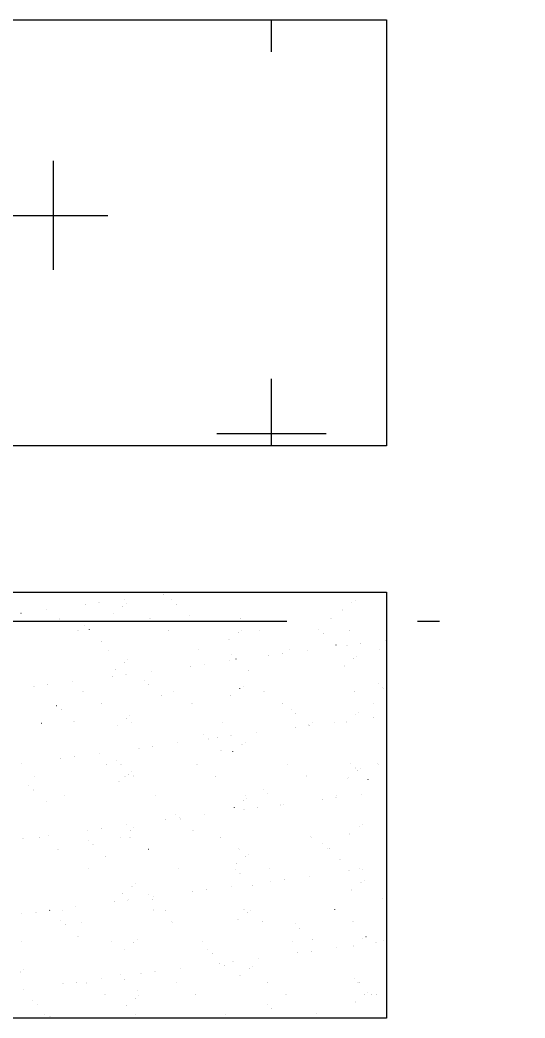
# Model space of a CAD drawing. Extents: x -120222 to -41942, y -19134 to 30932.
# Drawn here: x -66846 to -66405, y 23388 to 24260 of the extents above; entities that cross this region are included whole.
import ezdxf

# ---------------------------------------------------------------- set-up
doc = ezdxf.new("R2010")
doc.units = 0
doc.header["$LTSCALE"] = 150
doc.header["$MEASUREMENT"] = 0
doc.linetypes.add('ISO-10______', pattern=[4.699, 3.048, -0.762, 0.127, -0.762])
doc.layers.get('0').update_dxf_attribs({"linetype": 'CONTINUOUS'})
doc.layers.add('__', color=7, linetype='CONTINUOUS')
doc.layers.add('____B', color=7, linetype='CONTINUOUS')

# ---------------------------------------------------------------- blocks, each defined once
blk = doc.blocks.new('*X626')
at = {"color": 8, "linetype": 'Continuous'}
for p, q in [((-73442.17, 19683.78), (-73442.17, 19711.67)), ((-73061.17, 19683.78), (-73061.17, 19711.67)), ((-73632.67, 19493.28), (-73632.67, 19588.53)), ((-73251.67, 19493.28), (-73251.67, 19588.53)), ((-73680.29, 19540.9), (-73585.04, 19540.9)), ((-73299.29, 19540.9), (-73204.04, 19540.9)), ((-73442.17, 19339.5), (-73442.17, 19398.03)), ((-73061.17, 19339.5), (-73061.17, 19398.03)), ((-73489.79, 19350.4), (-73394.54, 19350.4)), ((-73108.79, 19350.4), (-73013.54, 19350.4))]:
    blk.add_line(p, q, dxfattribs=at)
blk = doc.blocks.new('*X627')
at = {"color": 8, "linetype": 'Continuous'}
for p, q in [((-73189.7, 19205.27), (-73189.69, 19205.27)), ((-73155.55, 19209.76), (-73155.55, 19209.76)), ((-73155.3, 19209.79), (-73155.29, 19209.8)), ((-73143.54, 19211.34), (-73143.53, 19211.34)), ((-73143.29, 19211.38), (-73143.28, 19211.38)), ((-73223.93, 19200.76), (-73223.92, 19200.76)), ((-73223.67, 19200.79), (-73223.66, 19200.79)), ((-73211.91, 19202.34), (-73211.9, 19202.34)), ((-73211.66, 19202.37), (-73211.65, 19202.38)), ((-73191.13, 19199.22), (-73191.12, 19199.23)), ((-73190.93, 19199.38), (-73190.92, 19199.38)), ((-73188.27, 19201.42), (-73188.26, 19201.42)), ((-73148.21, 19204.81), (-73148.2, 19204.8)), ((-73144.24, 19201.17), (-73144.23, 19201.17)), ((-73144.05, 19201), (-73144.04, 19200.99)), ((-72991.06, 19202.23), (-72991.05, 19202.24)), ((-72990.86, 19202.38), (-72990.85, 19202.39)), ((-72988.2, 19204.43), (-72988.19, 19204.43)), ((-73280.28, 19193.34), (-73280.27, 19193.34)), ((-73280.03, 19193.37), (-73280.02, 19193.38)), ((-73258.07, 19196.26), (-73258.06, 19196.27)), ((-73246.52, 19188.33), (-73246.51, 19188.32)), ((-73246.3, 19188.19), (-73246.3, 19188.19)), ((-73199.29, 19192.96), (-73199.28, 19192.97)), ((-73199.09, 19193.11), (-73199.08, 19193.12)), ((-73167.42, 19188.47), (-73167.41, 19188.47)), ((-73167.2, 19188.34), (-73167.2, 19188.33)), ((-73133.23, 19191.08), (-73133.22, 19191.08)), ((-73133.04, 19190.91), (-73133.03, 19190.9)), ((-73088.32, 19188.62), (-73088.31, 19188.61)), ((-73088.11, 19188.48), (-73088.1, 19188.47)), ((-73009.22, 19188.76), (-73009.21, 19188.75)), ((-73009.01, 19188.62), (-73009, 19188.62)), ((-72999.22, 19195.97), (-72999.22, 19195.97)), ((-72999.02, 19196.12), (-72999.01, 19196.13)), ((-73224.56, 19182.52), (-73224.56, 19182.51)), ((-73019.79, 19179.4), (-73019.78, 19179.39)), ((-73230.24, 19177.96), (-73230.23, 19177.95)), ((-73230.02, 19177.82), (-73230.01, 19177.81)), ((-73220.59, 19178.88), (-73220.59, 19178.87)), ((-73220.41, 19178.71), (-73220.4, 19178.7)), ((-73151.14, 19178.1), (-73151.13, 19178.09)), ((-73150.92, 19177.96), (-73150.92, 19177.96)), ((-73090.3, 19176.26), (-73090.29, 19176.26)), ((-73090.09, 19176.41), (-73090.09, 19176.42)), ((-73087.43, 19178.45), (-73087.43, 19178.46)), ((-73072.04, 19178.24), (-73072.03, 19178.24)), ((-73071.82, 19178.11), (-73071.82, 19178.1)), ((-73015.82, 19175.76), (-73015.81, 19175.75)), ((-73015.63, 19175.59), (-73015.63, 19175.58)), ((-72992.94, 19178.39), (-72992.93, 19178.38)), ((-72992.73, 19178.25), (-72992.72, 19178.25)), ((-73209.58, 19168.79), (-73209.57, 19168.78)), ((-73209.39, 19168.62), (-73209.39, 19168.61)), ((-73098.46, 19169.99), (-73098.45, 19170)), ((-73098.25, 19170.15), (-73098.25, 19170.15)), ((-73004.81, 19165.67), (-73004.8, 19165.66)), ((-73004.62, 19165.5), (-73004.62, 19165.49)), ((-72995.39, 19165.08), (-72995.38, 19165.08)), ((-72995.14, 19165.12), (-72995.13, 19165.12)), ((-72983.38, 19166.66), (-72983.37, 19166.67)), ((-72983.13, 19166.7), (-72983.12, 19166.7)), ((-72961.17, 19169.59), (-72961.16, 19169.59)), ((-73203.67, 19161.03), (-73203.67, 19161.03)), ((-73124.57, 19161.18), (-73124.57, 19161.17)), ((-73096.15, 19157.11), (-73096.14, 19157.1)), ((-73092.18, 19153.47), (-73092.17, 19153.46)), ((-73091.99, 19153.3), (-73091.98, 19153.29)), ((-73063.77, 19156.08), (-73063.76, 19156.08)), ((-73063.51, 19156.11), (-73063.5, 19156.12)), ((-73051.75, 19157.66), (-73051.74, 19157.66)), ((-73051.5, 19157.7), (-73051.49, 19157.7)), ((-73045.48, 19161.32), (-73045.47, 19161.32)), ((-73029.54, 19160.59), (-73029.53, 19160.59)), ((-72989.46, 19153.29), (-72989.45, 19153.29)), ((-72989.26, 19153.44), (-72989.25, 19153.45)), ((-72986.6, 19155.48), (-72986.59, 19155.49)), ((-72966.38, 19161.46), (-72966.37, 19161.46)), ((-73197.49, 19144.17), (-73197.48, 19144.18)), ((-73189.53, 19150.28), (-73189.52, 19150.29)), ((-73189.33, 19150.43), (-73189.32, 19150.44)), ((-73186.67, 19152.48), (-73186.66, 19152.48)), ((-73132.14, 19147.08), (-73132.13, 19147.08)), ((-73131.88, 19147.11), (-73131.87, 19147.11)), ((-73120.12, 19148.66), (-73120.11, 19148.66)), ((-73119.87, 19148.69), (-73119.86, 19148.7)), ((-73097.91, 19151.59), (-73097.9, 19151.59)), ((-72997.62, 19147.03), (-72997.62, 19147.03)), ((-72997.42, 19147.18), (-72997.41, 19147.19)), ((-73200.51, 19138.08), (-73200.5, 19138.08)), ((-73200.26, 19138.11), (-73200.25, 19138.11)), ((-73197.69, 19144.02), (-73197.68, 19144.02)), ((-73188.5, 19139.66), (-73188.49, 19139.66)), ((-73188.24, 19139.69), (-73188.23, 19139.69)), ((-73166.28, 19142.58), (-73166.27, 19142.59)), ((-73081.17, 19143.38), (-73081.16, 19143.37)), ((-73080.98, 19143.21), (-73080.97, 19143.2)), ((-73268.88, 19129.08), (-73268.87, 19129.08)), ((-73268.63, 19129.11), (-73268.62, 19129.11)), ((-73256.87, 19130.66), (-73256.86, 19130.66)), ((-73256.61, 19130.69), (-73256.6, 19130.69)), ((-73234.66, 19133.58), (-73234.65, 19133.58)), ((-73172.5, 19134.81), (-73172.5, 19134.81)), ((-73168.53, 19131.18), (-73168.53, 19131.17)), ((-73168.35, 19131), (-73168.34, 19131)), ((-73088.7, 19127.31), (-73088.69, 19127.32)), ((-73088.49, 19127.47), (-73088.49, 19127.47)), ((-73085.83, 19129.51), (-73085.83, 19129.52)), ((-72967.73, 19131.69), (-72967.72, 19131.69)), ((-72963.76, 19128.06), (-72963.75, 19128.05)), ((-72963.57, 19127.88), (-72963.57, 19127.88)), ((-73226, 19124.72), (-73226, 19124.72)), ((-73225.79, 19124.59), (-73225.78, 19124.58)), ((-73157.52, 19121.09), (-73157.51, 19121.08)), ((-73157.33, 19120.91), (-73157.33, 19120.91)), ((-73146.91, 19124.87), (-73146.9, 19124.86)), ((-73146.69, 19124.73), (-73146.68, 19124.73)), ((-73096.86, 19121.05), (-73096.85, 19121.06)), ((-73096.65, 19121.21), (-73096.65, 19121.21)), ((-73067.81, 19125.01), (-73067.8, 19125.01)), ((-73067.59, 19124.88), (-73067.58, 19124.87)), ((-72988.71, 19125.16), (-72988.7, 19125.15)), ((-72988.49, 19125.02), (-72988.48, 19125.01)), ((-73248.86, 19112.52), (-73248.85, 19112.51)), ((-73209.72, 19114.35), (-73209.72, 19114.35)), ((-73209.51, 19114.22), (-73209.5, 19114.21)), ((-73130.62, 19114.5), (-73130.62, 19114.49)), ((-73130.41, 19114.36), (-73130.4, 19114.35)), ((-73051.52, 19114.64), (-73051.52, 19114.63)), ((-73051.31, 19114.5), (-73051.3, 19114.5)), ((-73044.09, 19109.4), (-73044.08, 19109.39)), ((-72972.43, 19114.78), (-72972.42, 19114.78)), ((-72972.21, 19114.65), (-72972.2, 19114.64)), ((-73244.89, 19108.88), (-73244.88, 19108.88)), ((-73244.7, 19108.71), (-73244.69, 19108.7)), ((-73187.93, 19101.34), (-73187.92, 19101.35)), ((-73187.73, 19101.49), (-73187.72, 19101.5)), ((-73185.07, 19103.53), (-73185.06, 19103.54)), ((-73040.12, 19105.76), (-73040.11, 19105.76)), ((-73039.93, 19105.59), (-73039.92, 19105.59)), ((-72987.86, 19104.35), (-72987.85, 19104.35)), ((-72987.66, 19104.5), (-72987.65, 19104.51)), ((-72985, 19106.54), (-72984.99, 19106.55)), ((-72971.98, 19102.4), (-72971.97, 19102.4)), ((-72971.72, 19102.43), (-72971.71, 19102.44)), ((-73262.26, 19097.29), (-73262.25, 19097.28)), ((-73233.88, 19098.79), (-73233.87, 19098.79)), ((-73233.69, 19098.62), (-73233.68, 19098.61)), ((-73196.09, 19095.08), (-73196.08, 19095.08)), ((-73195.89, 19095.23), (-73195.88, 19095.24)), ((-73183.16, 19097.43), (-73183.15, 19097.42)), ((-73104.06, 19097.57), (-73104.05, 19097.57)), ((-73040.35, 19093.4), (-73040.34, 19093.4)), ((-73040.09, 19093.43), (-73040.08, 19093.43)), ((-73029.1, 19095.67), (-73029.1, 19095.67)), ((-73028.92, 19095.5), (-73028.91, 19095.5)), ((-73028.33, 19094.98), (-73028.32, 19094.98)), ((-73028.08, 19095.01), (-73028.07, 19095.02)), ((-73024.96, 19097.72), (-73024.95, 19097.71)), ((-73006.12, 19097.91), (-73006.11, 19097.91)), ((-72996.02, 19098.08), (-72996.02, 19098.09)), ((-72995.82, 19098.24), (-72995.81, 19098.25)), ((-73120.44, 19087.11), (-73120.43, 19087.1)), ((-73116.47, 19083.47), (-73116.46, 19083.46)), ((-73116.28, 19083.3), (-73116.28, 19083.29)), ((-73108.72, 19084.4), (-73108.71, 19084.4)), ((-73108.47, 19084.43), (-73108.46, 19084.43)), ((-73096.71, 19085.98), (-73096.7, 19085.98)), ((-73096.45, 19086.01), (-73096.44, 19086.01)), ((-73074.49, 19088.9), (-73074.48, 19088.91)), ((-73177.09, 19075.4), (-73177.08, 19075.4)), ((-73176.84, 19075.43), (-73176.83, 19075.43)), ((-73165.08, 19076.98), (-73165.07, 19076.98)), ((-73164.82, 19077.01), (-73164.81, 19077.01)), ((-73142.87, 19079.9), (-73142.86, 19079.9)), ((-73087.1, 19078.37), (-73087.09, 19078.38)), ((-73086.89, 19078.53), (-73086.89, 19078.53)), ((-73084.23, 19080.57), (-73084.23, 19080.57)), ((-73245.46, 19066.4), (-73245.45, 19066.4)), ((-73245.21, 19066.43), (-73245.2, 19066.43)), ((-73233.45, 19067.98), (-73233.44, 19067.98)), ((-73233.2, 19068.01), (-73233.19, 19068.01)), ((-73211.24, 19070.9), (-73211.23, 19070.9)), ((-73105.46, 19073.38), (-73105.45, 19073.37)), ((-73105.27, 19073.21), (-73105.27, 19073.2)), ((-73095.26, 19072.11), (-73095.25, 19072.12)), ((-73095.05, 19072.26), (-73095.05, 19072.27)), ((-73279.61, 19061.9), (-73279.6, 19061.9)), ((-73205.49, 19061.12), (-73205.48, 19061.11)), ((-73205.28, 19060.98), (-73205.27, 19060.98)), ((-73196.8, 19064.82), (-73196.79, 19064.81)), ((-73192.83, 19061.18), (-73192.82, 19061.17)), ((-73192.64, 19061.01), (-73192.63, 19061)), ((-73126.39, 19061.26), (-73126.38, 19061.26)), ((-73126.18, 19061.13), (-73126.17, 19061.12)), ((-73047.29, 19061.41), (-73047.28, 19061.4)), ((-73047.08, 19061.27), (-73047.07, 19061.27)), ((-72992.03, 19061.7), (-72992.02, 19061.69)), ((-72988.06, 19058.06), (-72988.05, 19058.05)), ((-72987.87, 19057.89), (-72987.86, 19057.88)), ((-72983.4, 19057.6), (-72983.39, 19057.61)), ((-72968.19, 19061.55), (-72968.18, 19061.55)), ((-72967.98, 19061.41), (-72967.97, 19061.41)), ((-73268.31, 19050.6), (-73268.3, 19050.6)), ((-73268.09, 19050.47), (-73268.09, 19050.46)), ((-73189.21, 19050.75), (-73189.2, 19050.74)), ((-73189, 19050.61), (-73188.99, 19050.61)), ((-73186.33, 19052.4), (-73186.32, 19052.4)), ((-73186.13, 19052.55), (-73186.12, 19052.56)), ((-73183.47, 19054.59), (-73183.46, 19054.6)), ((-73181.82, 19051.09), (-73181.81, 19051.08)), ((-73181.63, 19050.92), (-73181.62, 19050.91)), ((-73110.11, 19050.89), (-73110.1, 19050.89)), ((-73109.9, 19050.76), (-73109.89, 19050.75)), ((-73031.01, 19051.04), (-73031, 19051.03)), ((-73030.8, 19050.9), (-73030.79, 19050.89)), ((-72994.42, 19049.14), (-72994.42, 19049.15)), ((-72994.22, 19049.3), (-72994.21, 19049.3)), ((-72986.26, 19055.41), (-72986.25, 19055.41)), ((-72986.06, 19055.56), (-72986.05, 19055.57)), ((-73273.15, 19042.52), (-73273.15, 19042.52)), ((-73194.49, 19046.14), (-73194.48, 19046.14)), ((-73194.29, 19046.29), (-73194.28, 19046.3)), ((-72977.04, 19047.97), (-72977.04, 19047.96)), ((-72976.86, 19047.8), (-72976.85, 19047.79)), ((-73269.18, 19038.88), (-73269.18, 19038.88)), ((-73269, 19038.71), (-73268.99, 19038.71)), ((-73241.75, 19033.68), (-73241.74, 19033.68)), ((-73162.65, 19033.83), (-73162.64, 19033.82)), ((-73083.55, 19033.97), (-73083.54, 19033.96)), ((-73082.63, 19031.63), (-73082.63, 19031.63)), ((-73068.38, 19039.4), (-73068.37, 19039.4)), ((-73064.41, 19035.77), (-73064.4, 19035.76)), ((-73064.22, 19035.59), (-73064.22, 19035.59)), ((-73004.92, 19032.3), (-73004.91, 19032.3)), ((-73004.66, 19032.33), (-73004.65, 19032.33)), ((-73004.45, 19034.11), (-73004.44, 19034.11)), ((-72982.7, 19035.22), (-72982.69, 19035.23)), ((-73258.17, 19028.79), (-73258.16, 19028.79)), ((-73257.98, 19028.62), (-73257.98, 19028.62)), ((-73093.66, 19023.17), (-73093.65, 19023.17)), ((-73093.45, 19023.32), (-73093.45, 19023.33)), ((-73085.5, 19029.43), (-73085.49, 19029.44)), ((-73085.29, 19029.59), (-73085.29, 19029.59)), ((-73073.29, 19023.3), (-73073.28, 19023.3)), ((-73073.03, 19023.33), (-73073.02, 19023.33)), ((-73053.4, 19025.68), (-73053.39, 19025.67)), ((-73053.21, 19025.5), (-73053.21, 19025.5)), ((-73051.08, 19026.22), (-73051.07, 19026.22)), ((-73016.93, 19030.72), (-73016.92, 19030.72)), ((-73016.68, 19030.75), (-73016.67, 19030.75)), ((-73144.74, 19017.11), (-73144.73, 19017.1)), ((-73141.66, 19014.3), (-73141.65, 19014.3)), ((-73141.41, 19014.33), (-73141.4, 19014.33)), ((-73140.77, 19013.47), (-73140.76, 19013.47)), ((-73119.45, 19017.22), (-73119.44, 19017.22)), ((-73085.3, 19021.72), (-73085.29, 19021.72)), ((-73085.05, 19021.75), (-73085.04, 19021.75)), ((-73210.03, 19005.3), (-73210.02, 19005.3)), ((-73209.78, 19005.33), (-73209.77, 19005.33)), ((-73187.82, 19008.22), (-73187.81, 19008.22)), ((-73181.87, 19005.65), (-73181.86, 19005.66)), ((-73153.67, 19012.72), (-73153.66, 19012.72)), ((-73153.42, 19012.75), (-73153.41, 19012.75)), ((-73140.58, 19013.3), (-73140.57, 19013.29)), ((-72984.66, 19006.46), (-72984.65, 19006.47)), ((-72984.46, 19006.62), (-72984.45, 19006.63)), ((-72981.8, 19008.66), (-72981.79, 19008.67)), ((-73278.4, 18996.3), (-73278.39, 18996.3)), ((-73278.15, 18996.33), (-73278.14, 18996.33)), ((-73264.08, 18997.37), (-73264.07, 18997.37)), ((-73263.86, 18997.24), (-73263.85, 18997.23)), ((-73256.19, 18999.22), (-73256.18, 18999.22)), ((-73222.04, 19003.72), (-73222.03, 19003.72)), ((-73221.79, 19003.75), (-73221.78, 19003.75)), ((-73192.89, 18997.19), (-73192.88, 18997.2)), ((-73192.69, 18997.35), (-73192.68, 18997.35)), ((-73184.98, 18997.52), (-73184.97, 18997.51)), ((-73184.76, 18997.38), (-73184.75, 18997.37)), ((-73184.73, 19003.46), (-73184.72, 19003.46)), ((-73184.53, 19003.61), (-73184.52, 19003.62)), ((-73129.76, 19003.38), (-73129.75, 19003.38)), ((-73129.57, 19003.21), (-73129.56, 19003.2)), ((-73105.88, 18997.66), (-73105.87, 18997.65)), ((-73105.66, 18997.52), (-73105.65, 18997.52)), ((-73026.78, 18997.8), (-73026.77, 18997.8)), ((-73026.56, 18997.67), (-73026.56, 18997.66)), ((-72992.82, 19000.2), (-72992.82, 19000.21)), ((-72992.62, 19000.36), (-72992.61, 19000.36)), ((-73221.09, 18994.82), (-73221.09, 18994.81)), ((-73217.12, 18991.18), (-73217.12, 18991.17)), ((-73216.94, 18991.01), (-73216.93, 18991)), ((-73089.6, 18987.29), (-73089.59, 18987.28)), ((-73016.32, 18991.7), (-73016.31, 18991.69)), ((-73012.35, 18988.06), (-73012.34, 18988.05)), ((-73012.16, 18987.89), (-73012.16, 18987.88)), ((-73010.5, 18987.43), (-73010.49, 18987.43)), ((-73010.28, 18987.29), (-73010.27, 18987.29)), ((-73247.8, 18987), (-73247.79, 18986.99)), ((-73247.58, 18986.86), (-73247.57, 18986.86)), ((-73206.11, 18981.09), (-73206.1, 18981.08)), ((-73205.92, 18980.92), (-73205.92, 18980.91)), ((-73168.7, 18987.14), (-73168.69, 18987.14)), ((-73168.48, 18987.01), (-73168.47, 18987)), ((-73089.38, 18987.15), (-73089.37, 18987.15)), ((-73083.9, 18980.49), (-73083.89, 18980.5)), ((-73083.69, 18980.64), (-73083.69, 18980.65)), ((-73081.03, 18982.69), (-73081.03, 18982.69)), ((-73221.23, 18970.08), (-73221.22, 18970.07)), ((-73142.13, 18970.22), (-73142.12, 18970.22)), ((-73092.06, 18974.23), (-73092.05, 18974.23)), ((-73091.85, 18974.38), (-73091.85, 18974.39)), ((-73063.03, 18970.36), (-73063.02, 18970.36)), ((-73001.34, 18977.97), (-73001.33, 18977.96)), ((-73001.15, 18977.8), (-73001.14, 18977.79)), ((-72983.93, 18970.51), (-72983.93, 18970.5)), ((-73092.68, 18969.41), (-73092.67, 18969.4)), ((-73088.71, 18965.77), (-73088.7, 18965.76)), ((-73088.52, 18965.6), (-73088.51, 18965.59)), ((-73027.66, 18963.54), (-73027.65, 18963.54)), ((-72993.51, 18968.04), (-72993.5, 18968.04)), ((-72993.26, 18968.07), (-72993.25, 18968.07)), ((-72981.5, 18969.62), (-72981.49, 18969.62)), ((-72981.25, 18969.65), (-72981.24, 18969.65)), ((-73183.13, 18954.52), (-73183.12, 18954.52)), ((-73182.93, 18954.67), (-73182.92, 18954.68)), ((-73180.27, 18956.71), (-73180.26, 18956.72)), ((-73096.03, 18954.54), (-73096.02, 18954.54)), ((-73077.69, 18955.68), (-73077.69, 18955.67)), ((-73077.51, 18955.51), (-73077.5, 18955.5)), ((-73061.88, 18959.04), (-73061.87, 18959.04)), ((-73061.63, 18959.07), (-73061.62, 18959.07)), ((-73049.87, 18960.62), (-73049.86, 18960.62)), ((-73049.62, 18960.65), (-73049.61, 18960.65)), ((-72983.06, 18957.52), (-72983.05, 18957.53)), ((-72982.86, 18957.68), (-72982.85, 18957.68)), ((-72980.2, 18959.72), (-72980.19, 18959.72)), ((-73191.29, 18948.25), (-73191.28, 18948.26)), ((-73191.09, 18948.41), (-73191.08, 18948.41)), ((-73169.03, 18947.11), (-73169.02, 18947.11)), ((-73164.4, 18945.54), (-73164.39, 18945.54)), ((-73130.25, 18950.04), (-73130.24, 18950.04)), ((-73130, 18950.07), (-73129.99, 18950.07)), ((-73118.24, 18951.62), (-73118.23, 18951.62)), ((-73117.99, 18951.65), (-73117.98, 18951.65)), ((-72991.22, 18951.26), (-72991.22, 18951.27)), ((-72991.02, 18951.42), (-72991.01, 18951.42)), ((-72964.26, 18943.99), (-72964.25, 18943.99)), ((-73232.77, 18936.54), (-73232.76, 18936.54)), ((-73198.62, 18941.03), (-73198.61, 18941.04)), ((-73198.37, 18941.07), (-73198.36, 18941.07)), ((-73186.61, 18942.62), (-73186.6, 18942.62)), ((-73186.36, 18942.65), (-73186.35, 18942.65)), ((-73165.06, 18943.48), (-73165.05, 18943.47)), ((-73164.87, 18943.3), (-73164.87, 18943.3)), ((-73279.5, 18930.74), (-73279.49, 18930.74)), ((-73266.99, 18932.03), (-73266.98, 18932.03)), ((-73266.74, 18932.07), (-73266.73, 18932.07)), ((-73254.98, 18933.61), (-73254.97, 18933.62)), ((-73254.73, 18933.65), (-73254.72, 18933.65)), ((-73243.56, 18933.77), (-73243.55, 18933.76)), ((-73243.35, 18933.63), (-73243.34, 18933.63)), ((-73164.46, 18933.91), (-73164.45, 18933.91)), ((-73164.25, 18933.78), (-73164.24, 18933.77)), ((-73154.05, 18933.39), (-73154.04, 18933.38)), ((-73153.86, 18933.21), (-73153.86, 18933.21)), ((-73085.36, 18934.06), (-73085.36, 18934.05)), ((-73085.15, 18933.92), (-73085.14, 18933.91)), ((-73082.3, 18931.55), (-73082.29, 18931.55)), ((-73082.09, 18931.7), (-73082.09, 18931.71)), ((-73079.43, 18933.74), (-73079.43, 18933.75)), ((-73006.26, 18934.2), (-73006.26, 18934.19)), ((-73006.05, 18934.06), (-73006.04, 18934.06)), ((-73245.39, 18924.82), (-73245.38, 18924.81)), ((-73241.42, 18921.18), (-73241.41, 18921.18)), ((-73241.23, 18921.01), (-73241.22, 18921)), ((-73227.28, 18923.4), (-73227.27, 18923.39)), ((-73227.07, 18923.26), (-73227.06, 18923.25)), ((-73148.18, 18923.54), (-73148.17, 18923.53)), ((-73147.97, 18923.4), (-73147.96, 18923.4)), ((-73090.46, 18925.29), (-73090.45, 18925.29)), ((-73090.25, 18925.44), (-73090.25, 18925.45)), ((-73069.08, 18923.68), (-73069.07, 18923.68)), ((-73068.87, 18923.55), (-73068.86, 18923.54)), ((-73040.62, 18921.7), (-73040.61, 18921.69)), ((-73036.65, 18918.06), (-73036.64, 18918.06)), ((-73036.46, 18917.89), (-73036.45, 18917.89)), ((-72989.98, 18923.83), (-72989.98, 18923.82)), ((-72989.77, 18923.69), (-72989.76, 18923.69)), ((-73230.41, 18911.09), (-73230.4, 18911.09)), ((-73230.22, 18910.92), (-73230.21, 18910.91)), ((-72981.26, 18908.74), (-72981.25, 18908.74)), ((-72978.6, 18910.78), (-72978.59, 18910.78)), ((-73279.82, 18906.33), (-73279.81, 18906.32)), ((-73200.72, 18906.47), (-73200.71, 18906.47)), ((-73181.53, 18905.57), (-73181.52, 18905.58)), ((-73181.33, 18905.73), (-73181.32, 18905.73)), ((-73178.67, 18907.77), (-73178.66, 18907.78)), ((-73121.62, 18906.62), (-73121.61, 18906.61)), ((-73042.52, 18906.76), (-73042.51, 18906.76)), ((-73025.63, 18907.97), (-73025.63, 18907.97)), ((-73025.45, 18907.8), (-73025.44, 18907.79)), ((-73004.24, 18900.86), (-73004.23, 18900.86)), ((-72989.62, 18902.32), (-72989.62, 18902.33)), ((-72989.42, 18902.47), (-72989.41, 18902.48)), ((-72981.46, 18908.58), (-72981.45, 18908.59)), ((-72970.09, 18905.36), (-72970.08, 18905.36)), ((-72969.84, 18905.39), (-72969.83, 18905.39)), ((-72963.42, 18906.9), (-72963.41, 18906.9)), ((-73189.69, 18899.31), (-73189.68, 18899.32)), ((-73189.49, 18899.47), (-73189.48, 18899.47)), ((-73116.97, 18899.41), (-73116.96, 18899.4)), ((-73113, 18895.77), (-73112.99, 18895.76)), ((-73112.81, 18895.6), (-73112.81, 18895.59)), ((-73072.61, 18891.86), (-73072.6, 18891.86)), ((-73038.46, 18896.36), (-73038.45, 18896.36)), ((-73038.21, 18896.39), (-73038.2, 18896.39)), ((-73026.45, 18897.94), (-73026.44, 18897.94)), ((-73026.2, 18897.97), (-73026.19, 18897.97)), ((-73140.98, 18882.86), (-73140.97, 18882.86)), ((-73106.83, 18887.35), (-73106.82, 18887.36)), ((-73106.58, 18887.39), (-73106.57, 18887.39)), ((-73101.99, 18885.68), (-73101.98, 18885.67)), ((-73101.8, 18885.51), (-73101.8, 18885.5)), ((-73094.82, 18888.94), (-73094.81, 18888.94)), ((-73094.57, 18888.97), (-73094.56, 18888.97)), ((-73080.7, 18882.61), (-73080.69, 18882.61)), ((-73080.49, 18882.76), (-73080.49, 18882.77)), ((-73077.83, 18884.8), (-73077.83, 18884.81)), ((-73280.76, 18879.6), (-73280.75, 18879.61)), ((-73280.56, 18879.75), (-73280.55, 18879.76)), ((-73277.9, 18881.79), (-73277.89, 18881.8)), ((-73209.35, 18873.86), (-73209.34, 18873.86)), ((-73193.33, 18877.12), (-73193.32, 18877.11)), ((-73175.2, 18878.35), (-73175.19, 18878.35)), ((-73174.95, 18878.39), (-73174.94, 18878.39)), ((-73163.19, 18879.93), (-73163.18, 18879.94)), ((-73162.94, 18879.97), (-73162.93, 18879.97)), ((-73088.86, 18876.34), (-73088.85, 18876.35)), ((-73088.65, 18876.5), (-73088.65, 18876.51)), ((-72988.56, 18874), (-72988.55, 18873.99)), ((-73243.57, 18869.35), (-73243.56, 18869.35)), ((-73243.32, 18869.38), (-73243.31, 18869.39)), ((-73231.56, 18870.93), (-73231.55, 18870.93)), ((-73231.31, 18870.97), (-73231.3, 18870.97)), ((-73223.05, 18870.16), (-73223.04, 18870.16)), ((-73222.83, 18870.03), (-73222.83, 18870.02)), ((-73189.36, 18873.48), (-73189.35, 18873.47)), ((-73189.17, 18873.31), (-73189.16, 18873.3)), ((-73143.95, 18870.31), (-73143.94, 18870.3)), ((-73143.74, 18870.17), (-73143.73, 18870.17)), ((-73064.85, 18870.45), (-73064.84, 18870.45)), ((-73064.64, 18870.31), (-73064.63, 18870.31)), ((-72985.75, 18870.6), (-72985.74, 18870.59)), ((-72985.54, 18870.46), (-72985.53, 18870.45)), ((-72984.59, 18870.36), (-72984.58, 18870.35)), ((-72984.4, 18870.19), (-72984.39, 18870.18)), ((-73277.72, 18864.86), (-73277.71, 18864.86)), ((-73206.77, 18859.79), (-73206.76, 18859.79)), ((-73206.55, 18859.66), (-73206.55, 18859.65)), ((-73179.93, 18856.63), (-73179.92, 18856.64)), ((-73179.73, 18856.79), (-73179.72, 18856.79)), ((-73178.35, 18863.39), (-73178.34, 18863.38)), ((-73178.16, 18863.22), (-73178.15, 18863.21)), ((-73177.07, 18858.83), (-73177.06, 18858.83)), ((-73127.67, 18859.94), (-73127.66, 18859.93)), ((-73127.45, 18859.8), (-73127.45, 18859.79)), ((-73048.57, 18860.08), (-73048.56, 18860.07)), ((-73048.36, 18859.94), (-73048.35, 18859.94)), ((-72979.86, 18859.64), (-72979.85, 18859.65)), ((-72979.66, 18859.8), (-72979.65, 18859.8)), ((-72977, 18861.84), (-72976.99, 18861.84)), ((-72973.57, 18860.27), (-72973.57, 18860.26)), ((-72973.39, 18860.1), (-72973.38, 18860.09)), ((-72969.47, 18860.22), (-72969.46, 18860.22)), ((-72969.26, 18860.09), (-72969.25, 18860.08)), ((-73269.68, 18854.82), (-73269.68, 18854.82)), ((-73265.71, 18851.18), (-73265.71, 18851.18)), ((-73265.53, 18851.01), (-73265.52, 18851.01)), ((-73188.09, 18850.37), (-73188.08, 18850.38)), ((-73187.89, 18850.52), (-73187.88, 18850.53)), ((-73064.91, 18851.7), (-73064.9, 18851.7)), ((-73060.94, 18848.07), (-73060.93, 18848.06)), ((-73060.75, 18847.89), (-73060.75, 18847.89)), ((-72988.02, 18853.38), (-72988.02, 18853.38)), ((-72987.82, 18853.53), (-72987.81, 18853.54)), ((-73259.3, 18842.73), (-73259.3, 18842.72)), ((-73254.7, 18841.09), (-73254.69, 18841.09)), ((-73254.51, 18840.92), (-73254.51, 18840.92)), ((-73180.2, 18842.87), (-73180.2, 18842.86)), ((-73101.11, 18843.01), (-73101.1, 18843.01)), ((-73022.01, 18843.16), (-73022, 18843.15))]:
    blk.add_line(p, q, dxfattribs=at)

msp = doc.modelspace()

# ---------------------------------------------------------------- linework, layer by layer
at = {"layer": '__', "color": 0, "linetype": 'Continuous', "flags": 128}
for points in [[(-67271.05287, 24260.36445), (-66525.53396, 24260.36445), (-66525.53396, 23888.19346), (-67271.05287, 23888.19346)], [(-67271.05287, 23760.36445), (-66525.53396, 23760.36445), (-66525.53396, 23388.19346), (-67271.05287, 23388.19346)]]:
    msp.add_lwpolyline(points, close=True, dxfattribs=at)
at = {"layer": '____B', "color": 6, "linetype": 'ISO-10______'}
msp.add_line((-41943.00752, 23734.71684), (-107847.23944, 23734.71684), dxfattribs=at)

# ---------------------------------------------------------------- block references
at = {"layer": '__', "color": 0}
for name in ['*X626', '*X627']:
    msp.add_blockref(name, (6435.10495, 4548.69799), dxfattribs=at)

doc.saveas('drawing.dxf')
